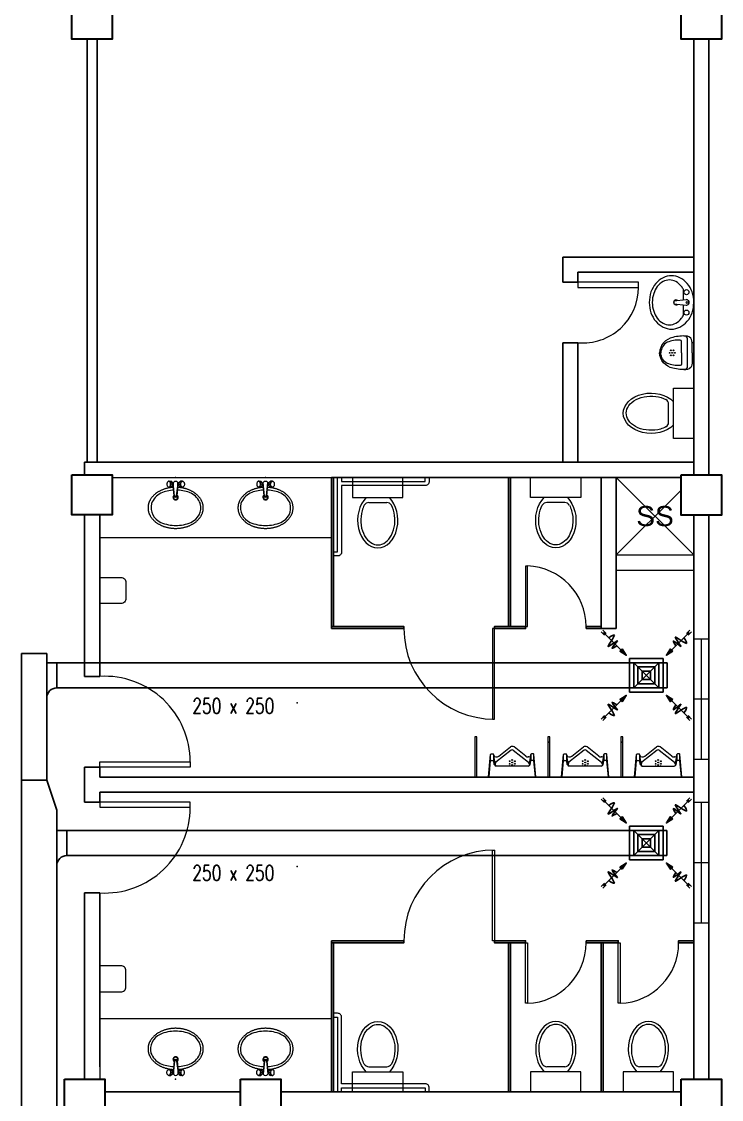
# Model space of a CAD drawing. Header units: millimetres. Extents: x 3 to 434, y 1 to 233.
# Drawn here: x 54.14 to 61.09, y 29.94 to 40.64 of the extents above; entities that cross this region are included whole.
import ezdxf

# ---------------------------------------------------------------- set-up
doc = ezdxf.new("R2010")
doc.units = ezdxf.units.MM
doc.header["$MEASUREMENT"] = 0
doc.linetypes.add('HIDDEN2', pattern=[0.1875, 0.125, -0.0625])
for name, color, linetype in [('AIR', 7, 'Continuous'), ('AIR-00', 8, 'Continuous'), ('AIR-03', 30, 'Continuous'), ('ducting label', 7, 'Continuous'), ('exhaust', 1, 'Continuous')]:
    doc.layers.add(name, color=color, linetype=linetype)
for name, color, linetype, lineweight in [('door', 234, 'Continuous', 13), ('road', 1, 'Continuous', 20), ('WALL', 4, 'Continuous', 30), ('walls', 4, 'Continuous', 30)]:
    doc.layers.add(name, color=color, linetype=linetype, lineweight=lineweight)
doc.styles.add('Arch-Dim', font='simplex.shx', dxfattribs={"width": 0.75})
doc.styles.add('SWISSLT175', font='swissl.ttf', dxfattribs={"height": 0.175})

# ---------------------------------------------------------------- blocks, each defined once
blk = doc.blocks.new('GRILL-C-IN')
at = {"layer": 'AIR-00', "ltscale": 3}
for p, q in [((-0.623, 0.601), (-0.674, 0.651)), ((-0.601, 0.623), (-0.651, 0.674)), ((0.601, 0.623), (0.651, 0.674)), ((0.623, 0.601), (0.674, 0.651)), ((-0.637, 0.637), (-0.3, 0.3)), ((0.637, 0.637), (0.3, 0.3)), ((-0.637, -0.637), (-0.3, -0.3)), ((0.637, -0.637), (0.3, -0.3)), ((-0.623, -0.601), (-0.674, -0.651)), ((-0.601, -0.623), (-0.651, -0.674)), ((0.601, -0.623), (0.651, -0.674)), ((0.623, -0.601), (0.674, -0.651))]:
    blk.add_line(p, q, dxfattribs=at)
at = {"layer": 'AIR-00', "color": 50}
for p, q in [((-0.188, 0.187), (0.187, -0.188)), ((0.187, 0.187), (-0.188, -0.188))]:
    blk.add_line(p, q, dxfattribs=at)
at = {"layer": 'AIR-00', "ltscale": 3}
for points in [[(-0.362, 0.393), (-0.393, 0.362), (-0.3, 0.3)], [(0.393, 0.362), (0.362, 0.393), (0.3, 0.3)], [(-0.362, -0.393), (-0.393, -0.362), (-0.3, -0.3)], [(0.393, -0.362), (0.362, -0.393), (0.3, -0.3)]]:
    blk.add_lwpolyline(points, close=True, dxfattribs=at)
at = {"layer": 'AIR-00', "color": 50}
for points in [[(-0.188, -0.188), (0.187, -0.188), (0.187, 0.187), (-0.188, 0.187)], [(-0.125, -0.125), (0.125, -0.125), (0.125, 0.125), (-0.125, 0.125)], [(-0.062, -0.062), (0.062, -0.062), (0.062, 0.062), (-0.062, 0.062)]]:
    blk.add_lwpolyline(points, close=True, dxfattribs=at)
at = {"layer": 'AIR-00', "ltscale": 3}
for points in [[(-0.441, 0.441), (-0.512, 0.404), (-0.432, 0.514), (-0.568, 0.43), (-0.477, 0.6), (-0.561, 0.561)], [(0.441, 0.441), (0.404, 0.512), (0.514, 0.432), (0.43, 0.568), (0.6, 0.477), (0.561, 0.561)], [(-0.441, -0.441), (-0.512, -0.404), (-0.432, -0.514), (-0.568, -0.43), (-0.477, -0.6), (-0.561, -0.561)], [(0.441, -0.441), (0.404, -0.512), (0.514, -0.432), (0.43, -0.568), (0.6, -0.477), (0.561, -0.561)]]:
    blk.add_spline(points, degree=3, dxfattribs=at)
for points in [[(-0.3, 0.3), (-0.362, 0.393), (-0.393, 0.362)], [(0.3, 0.3), (0.393, 0.362), (0.362, 0.393)], [(-0.3, -0.3), (-0.362, -0.393), (-0.393, -0.362)], [(0.3, -0.3), (0.393, -0.362), (0.362, -0.393)]]:
    blk.add_solid(points, dxfattribs=at)
at = {"layer": 'AIR-03', "color": 6}
blk.add_lwpolyline([(-0.25, -0.25), (0.25, -0.25), (0.25, 0.25), (-0.25, 0.25)], close=True, dxfattribs=at)

msp = doc.modelspace()

# ---------------------------------------------------------------- linework, layer by layer
at = {"color": 8, "linetype": 'ByBlock', "lineweight": 25}
for p, q in [((54.795, 40.465), (54.795, 36.264)), ((54.895, 40.465), (54.895, 36.264)), ((60.82, 40.465), (60.82, 36.14)), ((60.82, 40.465), (60.82, 36.14)), ((60.97, 40.465), (60.97, 36.14)), ((60.97, 38.038), (60.97, 39.188)), ((60.82, 38.038), (60.82, 39.038)), ((59.52, 38.301), (60.82, 38.302)), ((59.52, 38.301), (59.52, 38.051)), ((59.67, 38.151), (59.67, 38.051)), ((59.52, 38.051), (59.67, 38.051)), ((59.52, 37.451), (59.52, 36.264)), ((59.52, 37.451), (59.67, 37.451)), ((59.67, 37.451), (59.67, 36.264)), ((54.77, 36.264), (54.77, 36.141)), ((59.22, 36.264), (54.77, 36.264)), ((60.82, 36.264), (59.22, 36.264)), ((57.243, 36.114), (60.695, 36.114)), ((59.9, 34.614), (59.9, 36.114)), ((60.05, 34.614), (60.05, 36.114)), ((54.77, 35.741), (54.77, 34.139)), ((54.92, 35.741), (54.92, 34.139)), ((60.82, 35.74), (60.82, 33.312)), ((60.82, 35.74), (60.82, 33.212)), ((60.97, 35.74), (60.97, 30.139)), ((59.9, 34.614), (60.05, 34.614)), ((54.92, 34.139), (54.77, 34.139)), ((54.77, 33.239), (54.77, 32.889)), ((54.92, 33.239), (54.92, 33.139)), ((60.82, 33.212), (60.82, 30.139)), ((60.82, 33.139), (54.92, 33.139)), ((54.92, 32.989), (54.92, 32.889)), ((60.82, 32.989), (54.92, 32.989)), ((54.92, 31.989), (54.77, 31.989)), ((56.32, 30.014), (54.97, 30.014)), ((56.72, 30.014), (56.97, 30.014)), ((56.97, 30.014), (58.97, 30.014)), ((60.695, 30.014), (58.97, 30.014))]:
    msp.add_line(p, q, dxfattribs=at)
at = {"color": 8, "linetype": 'ByBlock', "lineweight": 9}
for p, q in [((60.82, 39.588), (60.82, 40.465)), ((60.97, 39.588), (60.97, 40.465)), ((60.82, 39.588), (60.82, 39.188)), ((60.97, 39.588), (60.97, 39.188)), ((60.82, 38.038), (60.82, 37.638)), ((60.97, 38.038), (60.97, 37.638)), ((60.97, 36.488), (60.97, 37.638)), ((60.82, 36.488), (60.82, 37.488)), ((60.82, 36.488), (60.82, 36.14)), ((60.97, 36.488), (60.97, 36.14)), ((60.05, 36.114), (60.82, 35.344)), ((60.695, 35.989), (60.05, 35.344)), ((60.05, 35.344), (60.82, 35.344)), ((60.05, 35.194), (60.82, 35.194)), ((60.82, 34.512), (60.97, 34.512)), ((60.895, 34.512), (60.895, 33.312)), ((60.97, 34.512), (60.97, 33.312)), ((60.97, 33.912), (60.82, 33.912)), ((60.97, 33.312), (60.82, 33.312)), ((60.82, 33.139), (60.82, 33.239)), ((60.82, 32.989), (60.82, 32.889)), ((60.82, 32.889), (60.97, 32.889)), ((60.895, 32.889), (60.895, 31.689)), ((60.97, 32.889), (60.97, 31.689)), ((60.97, 32.289), (60.82, 32.289)), ((60.97, 31.689), (60.82, 31.689)), ((54.92, 30.139), (54.77, 30.139))]:
    msp.add_line(p, q, dxfattribs=at)
at = {"color": 8, "linetype": 'ByBlock', "lineweight": 25, "ltscale": 0.3}
for p, q in [((60.82, 38.151), (59.67, 38.151)), ((54.92, 33.239), (54.77, 33.239)), ((54.92, 32.889), (54.77, 32.889))]:
    msp.add_line(p, q, dxfattribs=at)
at = {"color": 8, "lineweight": 9}
for p, q in [((60.622, 37.866), (60.744, 37.879)), ((60.622, 37.837), (60.744, 37.823)), ((60.759, 37.219), (60.759, 37.483)), ((60.62, 37.001), (60.82, 37.001)), ((60.62, 36.501), (60.62, 37.001)), ((60.82, 37.001), (60.82, 36.501)), ((60.57, 36.661), (60.57, 36.842)), ((60.82, 36.501), (60.62, 36.501)), ((55.606, 36.076), (55.627, 36.076)), ((55.621, 36.067), (55.609, 36.076)), ((55.621, 36.067), (55.64, 36.067)), ((55.621, 36.067), (55.625, 36.047)), ((55.64, 36.067), (55.627, 36.076)), ((55.64, 36.067), (55.643, 36.047)), ((55.653, 36.028), (55.652, 36.064)), ((55.695, 36.028), (55.697, 36.064)), ((55.709, 36.067), (55.705, 36.047)), ((55.709, 36.067), (55.722, 36.076)), ((55.727, 36.067), (55.709, 36.067)), ((55.743, 36.076), (55.722, 36.076)), ((55.727, 36.067), (55.723, 36.047)), ((55.727, 36.067), (55.74, 36.076)), ((56.498, 36.076), (56.52, 36.076)), ((56.514, 36.067), (56.501, 36.076)), ((56.514, 36.067), (56.532, 36.067)), ((56.514, 36.067), (56.518, 36.047)), ((56.532, 36.067), (56.52, 36.076)), ((56.532, 36.067), (56.536, 36.047)), ((56.546, 36.028), (56.545, 36.064)), ((56.588, 36.028), (56.589, 36.064)), ((56.602, 36.067), (56.598, 36.047)), ((56.602, 36.067), (56.615, 36.076)), ((56.62, 36.067), (56.602, 36.067)), ((56.636, 36.076), (56.615, 36.076)), ((56.62, 36.067), (56.616, 36.047)), ((56.62, 36.067), (56.633, 36.076)), ((57.432, 36.114), (57.432, 35.914)), ((57.932, 36.114), (57.432, 36.114)), ((57.932, 35.914), (57.932, 36.114)), ((59.2, 35.914), (59.2, 36.114)), ((59.2, 36.114), (59.7, 36.114)), ((59.7, 36.114), (59.7, 35.914)), ((55.606, 36.018), (55.627, 36.018)), ((55.621, 36.026), (55.609, 36.018)), ((55.621, 36.026), (55.625, 36.047)), ((55.621, 36.026), (55.64, 36.026)), ((55.643, 36.047), (55.625, 36.047)), ((55.64, 36.026), (55.627, 36.018)), ((55.64, 36.026), (55.643, 36.047)), ((55.643, 36.061), (55.646, 36.061)), ((55.643, 36.033), (55.646, 36.033)), ((55.664, 35.932), (55.653, 36.028)), ((55.66, 35.923), (55.654, 36.023)), ((55.684, 35.932), (55.695, 36.028)), ((55.689, 35.923), (55.695, 36.023)), ((55.706, 36.061), (55.703, 36.061)), ((55.706, 36.033), (55.703, 36.033)), ((55.709, 36.026), (55.705, 36.047)), ((55.705, 36.047), (55.723, 36.047)), ((55.709, 36.026), (55.722, 36.018)), ((55.727, 36.026), (55.709, 36.026)), ((55.743, 36.018), (55.722, 36.018)), ((55.727, 36.026), (55.723, 36.047)), ((55.727, 36.026), (55.74, 36.018)), ((56.498, 36.018), (56.52, 36.018)), ((56.514, 36.026), (56.501, 36.018)), ((56.514, 36.026), (56.518, 36.047)), ((56.514, 36.026), (56.532, 36.026)), ((56.536, 36.047), (56.518, 36.047)), ((56.532, 36.026), (56.52, 36.018)), ((56.532, 36.026), (56.536, 36.047)), ((56.535, 36.061), (56.539, 36.061)), ((56.535, 36.033), (56.539, 36.033)), ((56.557, 35.932), (56.546, 36.028)), ((56.553, 35.923), (56.547, 36.023)), ((56.577, 35.932), (56.588, 36.028)), ((56.581, 35.923), (56.587, 36.023)), ((56.599, 36.061), (56.595, 36.061)), ((56.599, 36.033), (56.595, 36.033)), ((56.602, 36.026), (56.598, 36.047)), ((56.598, 36.047), (56.616, 36.047)), ((56.62, 36.026), (56.602, 36.026)), ((56.602, 36.026), (56.615, 36.018)), ((56.636, 36.018), (56.615, 36.018)), ((56.62, 36.026), (56.616, 36.047)), ((56.62, 36.026), (56.633, 36.018)), ((55.664, 35.932), (55.66, 35.922)), ((55.684, 35.932), (55.688, 35.922)), ((56.557, 35.932), (56.553, 35.922)), ((56.577, 35.932), (56.581, 35.922)), ((57.432, 35.914), (57.932, 35.914)), ((57.592, 35.864), (57.773, 35.864)), ((59.7, 35.914), (59.2, 35.914)), ((59.54, 35.864), (59.36, 35.864)), ((59.008, 33.406), (58.855, 33.286)), ((58.883, 33.348), (58.999, 33.438)), ((59.027, 33.406), (59.18, 33.286)), ((59.151, 33.348), (59.036, 33.438)), ((59.733, 33.406), (59.58, 33.286)), ((59.608, 33.348), (59.724, 33.438)), ((59.752, 33.406), (59.905, 33.286)), ((59.876, 33.348), (59.761, 33.438)), ((60.458, 33.406), (60.305, 33.286)), ((60.333, 33.348), (60.449, 33.438)), ((60.477, 33.406), (60.63, 33.286)), ((60.601, 33.348), (60.486, 33.438)), ((58.782, 33.142), (58.802, 33.364)), ((58.787, 33.142), (58.802, 33.299)), ((58.802, 33.301), (58.802, 33.364)), ((58.807, 33.369), (58.827, 33.369)), ((58.807, 33.304), (58.828, 33.304)), ((58.834, 33.356), (58.832, 33.364)), ((58.832, 33.364), (58.832, 33.302)), ((58.839, 33.265), (58.833, 33.3)), ((58.848, 33.267), (58.834, 33.356)), ((58.853, 33.339), (58.858, 33.339)), ((59.181, 33.339), (59.177, 33.339)), ((59.187, 33.267), (59.201, 33.356)), ((59.195, 33.265), (59.202, 33.3)), ((59.201, 33.356), (59.202, 33.364)), ((59.202, 33.364), (59.202, 33.302)), ((59.227, 33.369), (59.207, 33.369)), ((59.228, 33.304), (59.207, 33.304)), ((59.232, 33.301), (59.232, 33.364)), ((59.252, 33.142), (59.232, 33.364)), ((59.247, 33.142), (59.233, 33.299)), ((59.507, 33.142), (59.527, 33.364)), ((59.512, 33.142), (59.527, 33.299)), ((59.527, 33.301), (59.527, 33.364)), ((59.532, 33.369), (59.552, 33.369)), ((59.532, 33.304), (59.553, 33.304)), ((59.559, 33.356), (59.557, 33.364)), ((59.557, 33.364), (59.557, 33.302)), ((59.564, 33.265), (59.558, 33.3)), ((59.573, 33.267), (59.559, 33.356)), ((59.578, 33.339), (59.583, 33.339)), ((59.906, 33.339), (59.902, 33.339)), ((59.912, 33.267), (59.926, 33.356)), ((59.92, 33.265), (59.927, 33.3)), ((59.926, 33.356), (59.927, 33.364)), ((59.927, 33.364), (59.927, 33.302)), ((59.952, 33.369), (59.932, 33.369)), ((59.953, 33.304), (59.932, 33.304)), ((59.957, 33.301), (59.957, 33.364)), ((59.977, 33.142), (59.957, 33.364)), ((59.972, 33.142), (59.958, 33.299)), ((60.232, 33.142), (60.252, 33.364)), ((60.237, 33.142), (60.252, 33.299)), ((60.252, 33.301), (60.252, 33.364)), ((60.257, 33.369), (60.277, 33.369)), ((60.257, 33.304), (60.278, 33.304)), ((60.284, 33.356), (60.282, 33.364)), ((60.282, 33.364), (60.282, 33.302)), ((60.289, 33.265), (60.283, 33.3)), ((60.298, 33.267), (60.284, 33.356)), ((60.303, 33.339), (60.308, 33.339)), ((60.631, 33.339), (60.627, 33.339)), ((60.637, 33.267), (60.651, 33.356)), ((60.645, 33.265), (60.652, 33.3)), ((60.651, 33.356), (60.652, 33.364)), ((60.652, 33.364), (60.652, 33.302)), ((60.677, 33.369), (60.657, 33.369)), ((60.678, 33.304), (60.657, 33.304)), ((60.682, 33.301), (60.682, 33.364)), ((60.702, 33.142), (60.682, 33.364)), ((60.697, 33.142), (60.683, 33.299)), ((58.848, 33.267), (58.851, 33.251)), ((59.176, 33.249), (58.859, 33.249)), ((59.187, 33.267), (59.184, 33.251)), ((59.573, 33.267), (59.576, 33.251)), ((59.901, 33.249), (59.584, 33.249)), ((59.912, 33.267), (59.909, 33.251)), ((60.298, 33.267), (60.301, 33.251)), ((60.309, 33.249), (60.626, 33.249)), ((60.637, 33.267), (60.634, 33.251)), ((58.79, 33.139), (58.785, 33.139)), ((59.244, 33.139), (58.79, 33.139)), ((58.931, 33.139), (58.861, 33.139)), ((59.244, 33.139), (59.249, 33.139)), ((59.515, 33.139), (59.51, 33.139)), ((59.969, 33.139), (59.515, 33.139)), ((59.656, 33.139), (59.586, 33.139)), ((59.969, 33.139), (59.974, 33.139)), ((60.24, 33.139), (60.235, 33.139)), ((60.24, 33.139), (60.694, 33.139)), ((60.553, 33.139), (60.623, 33.139)), ((60.694, 33.139), (60.699, 33.139)), ((55.664, 30.32), (55.653, 30.225)), ((55.66, 30.33), (55.654, 30.23)), ((55.664, 30.321), (55.66, 30.33)), ((55.684, 30.321), (55.688, 30.33)), ((55.684, 30.32), (55.695, 30.225)), ((55.689, 30.33), (55.695, 30.23)), ((56.557, 30.32), (56.546, 30.225)), ((56.553, 30.33), (56.547, 30.23)), ((56.557, 30.321), (56.553, 30.33)), ((56.577, 30.321), (56.581, 30.33)), ((56.577, 30.32), (56.588, 30.225)), ((56.581, 30.33), (56.587, 30.23)), ((55.606, 30.235), (55.627, 30.235)), ((55.606, 30.177), (55.627, 30.177)), ((55.621, 30.227), (55.609, 30.235)), ((55.621, 30.186), (55.609, 30.177)), ((55.621, 30.227), (55.625, 30.206)), ((55.621, 30.227), (55.64, 30.227)), ((55.621, 30.186), (55.625, 30.206)), ((55.621, 30.186), (55.64, 30.186)), ((55.643, 30.206), (55.625, 30.206)), ((55.64, 30.227), (55.627, 30.235)), ((55.64, 30.186), (55.627, 30.177)), ((55.64, 30.227), (55.643, 30.206)), ((55.64, 30.186), (55.643, 30.206)), ((55.643, 30.22), (55.646, 30.22)), ((55.643, 30.192), (55.646, 30.192)), ((55.653, 30.225), (55.652, 30.189)), ((55.695, 30.225), (55.697, 30.189)), ((55.706, 30.22), (55.703, 30.22)), ((55.706, 30.192), (55.703, 30.192)), ((55.709, 30.227), (55.705, 30.206)), ((55.705, 30.206), (55.723, 30.206)), ((55.709, 30.186), (55.705, 30.206)), ((55.709, 30.227), (55.722, 30.235)), ((55.727, 30.227), (55.709, 30.227)), ((55.709, 30.186), (55.722, 30.177)), ((55.727, 30.186), (55.709, 30.186)), ((55.743, 30.235), (55.722, 30.235)), ((55.743, 30.177), (55.722, 30.177)), ((55.727, 30.227), (55.723, 30.206)), ((55.727, 30.186), (55.723, 30.206)), ((55.727, 30.227), (55.74, 30.235)), ((55.727, 30.186), (55.74, 30.177)), ((56.498, 30.235), (56.52, 30.235)), ((56.498, 30.177), (56.52, 30.177)), ((56.514, 30.227), (56.501, 30.235)), ((56.514, 30.186), (56.501, 30.177)), ((56.514, 30.227), (56.518, 30.206)), ((56.514, 30.227), (56.532, 30.227)), ((56.514, 30.186), (56.518, 30.206)), ((56.514, 30.186), (56.532, 30.186)), ((56.536, 30.206), (56.518, 30.206)), ((56.532, 30.227), (56.52, 30.235)), ((56.532, 30.186), (56.52, 30.177)), ((56.532, 30.227), (56.536, 30.206)), ((56.532, 30.186), (56.536, 30.206)), ((56.535, 30.22), (56.539, 30.22)), ((56.535, 30.192), (56.539, 30.192)), ((56.546, 30.225), (56.545, 30.189)), ((56.588, 30.225), (56.589, 30.189)), ((56.599, 30.22), (56.595, 30.22)), ((56.599, 30.192), (56.595, 30.192)), ((56.602, 30.227), (56.598, 30.206)), ((56.598, 30.206), (56.616, 30.206)), ((56.602, 30.186), (56.598, 30.206)), ((56.602, 30.227), (56.615, 30.235)), ((56.62, 30.227), (56.602, 30.227)), ((56.62, 30.186), (56.602, 30.186)), ((56.602, 30.186), (56.615, 30.177)), ((56.636, 30.235), (56.615, 30.235)), ((56.636, 30.177), (56.615, 30.177)), ((56.62, 30.227), (56.616, 30.206)), ((56.62, 30.186), (56.616, 30.206)), ((56.62, 30.227), (56.633, 30.235)), ((56.62, 30.186), (56.633, 30.177)), ((57.432, 30.014), (57.432, 30.214)), ((57.432, 30.214), (57.932, 30.214)), ((57.592, 30.264), (57.773, 30.264)), ((57.932, 30.214), (57.932, 30.014)), ((59.2, 30.214), (59.2, 30.014)), ((59.7, 30.214), (59.2, 30.214)), ((59.54, 30.264), (59.36, 30.264)), ((59.7, 30.014), (59.7, 30.214)), ((60.12, 30.214), (60.12, 30.014)), ((60.62, 30.214), (60.12, 30.214)), ((60.46, 30.264), (60.28, 30.264)), ((60.62, 30.014), (60.62, 30.214)), ((57.932, 30.014), (57.432, 30.014)), ((59.2, 30.014), (59.7, 30.014)), ((60.12, 30.014), (60.62, 30.014))]:
    msp.add_line(p, q, dxfattribs=at)
at = {"color": 8, "lineweight": 25}
msp.add_line((55.045, 36.109), (57.223, 36.114), dxfattribs=at)
at = {"color": 8, "linetype": 'ByBlock', "lineweight": 35}
for points in [[(54.645, 40.865), (55.045, 40.865), (55.045, 40.465), (54.645, 40.465)], [(60.695, 40.865), (61.095, 40.865), (61.095, 40.465), (60.695, 40.465)], [(54.645, 36.141), (55.045, 36.141), (55.045, 35.741), (54.645, 35.741)], [(60.695, 36.14), (61.095, 36.14), (61.095, 35.74), (60.695, 35.74)], [(54.57, 30.139), (54.97, 30.139), (54.97, 29.739), (54.57, 29.739)], [(56.32, 30.139), (56.72, 30.139), (56.72, 29.739), (56.32, 29.739)], [(60.695, 30.139), (61.095, 30.139), (61.095, 29.739), (60.695, 29.739)]]:
    msp.add_lwpolyline(points, close=True, dxfattribs=at)
at = {"color": 8, "lineweight": 9}
for points in [[(60.599, 38.116, 0.11576), (60.517, 38.097, 0.104047), (60.443, 38.039, 0.090875), (60.395, 37.955, 0.083344), (60.378, 37.851, 0.083344), (60.395, 37.748, 0.090875), (60.443, 37.664, 0.104047), (60.517, 37.606, 0.11576), (60.599, 37.586, 0.11576), (60.681, 37.606, 0.104047), (60.755, 37.664, 0.090875), (60.803, 37.748, 0.083344), (60.82, 37.851, 0.083344), (60.803, 37.955, 0.090875), (60.755, 38.039, 0.104047), (60.681, 38.097, 0.11576)], [(55.606, 36.018, 0.145837), (55.612, 36.02, 0.107165), (55.619, 36.026, 0.077149), (55.622, 36.035, 0.064217), (55.624, 36.047, 0.064217), (55.622, 36.058, 0.077149), (55.619, 36.067, 0.107165), (55.612, 36.074, 0.145837), (55.606, 36.076, 0.145837), (55.599, 36.074, 0.107165), (55.593, 36.067, 0.077149), (55.589, 36.058, 0.064217), (55.587, 36.047, 0.064217), (55.589, 36.035, 0.077149), (55.593, 36.026, 0.107165), (55.599, 36.02, 0.145837)], [(55.743, 36.018, -0.145837), (55.736, 36.02, -0.107165), (55.73, 36.026, -0.077149), (55.726, 36.035, -0.064217), (55.725, 36.047, -0.064217), (55.726, 36.058, -0.077149), (55.73, 36.067, -0.107165), (55.736, 36.074, -0.145837), (55.743, 36.076, -0.145837), (55.75, 36.074, -0.107165), (55.756, 36.067, -0.077149), (55.76, 36.058, -0.064217), (55.761, 36.047, -0.064217), (55.76, 36.035, -0.077149), (55.756, 36.026, -0.107165), (55.75, 36.02, -0.145837)], [(56.498, 36.018, 0.145837), (56.505, 36.02, 0.107165), (56.511, 36.026, 0.077149), (56.515, 36.035, 0.064217), (56.517, 36.047, 0.064217), (56.515, 36.058, 0.077149), (56.511, 36.067, 0.107165), (56.505, 36.074, 0.145837), (56.498, 36.076, 0.145837), (56.492, 36.074, 0.107165), (56.485, 36.067, 0.077149), (56.481, 36.058, 0.064217), (56.48, 36.047, 0.064217), (56.481, 36.035, 0.077149), (56.485, 36.026, 0.107165), (56.492, 36.02, 0.145837)], [(56.636, 36.018, -0.145837), (56.629, 36.02, -0.107165), (56.623, 36.026, -0.077149), (56.619, 36.035, -0.064217), (56.617, 36.047, -0.064217), (56.619, 36.058, -0.077149), (56.623, 36.067, -0.107165), (56.629, 36.074, -0.145837), (56.636, 36.076, -0.145837), (56.642, 36.074, -0.107165), (56.649, 36.067, -0.077149), (56.653, 36.058, -0.064217), (56.654, 36.047, -0.064217), (56.653, 36.035, -0.077149), (56.649, 36.026, -0.107165), (56.642, 36.02, -0.145837)], [(55.606, 30.235, -0.145837), (55.612, 30.233, -0.107165), (55.619, 30.227, -0.077149), (55.622, 30.218, -0.064217), (55.624, 30.206, -0.064217), (55.622, 30.194, -0.077149), (55.619, 30.186, -0.107165), (55.612, 30.179, -0.145837), (55.606, 30.177, -0.145837), (55.599, 30.179, -0.107165), (55.593, 30.186, -0.077149), (55.589, 30.194, -0.064217), (55.587, 30.206, -0.064217), (55.589, 30.218, -0.077149), (55.593, 30.227, -0.107165), (55.599, 30.233, -0.145837)], [(55.743, 30.235, 0.145837), (55.736, 30.233, 0.107165), (55.73, 30.227, 0.077149), (55.726, 30.218, 0.064217), (55.725, 30.206, 0.064217), (55.726, 30.194, 0.077149), (55.73, 30.186, 0.107165), (55.736, 30.179, 0.145837), (55.743, 30.177, 0.145837), (55.75, 30.179, 0.107165), (55.756, 30.186, 0.077149), (55.76, 30.194, 0.064217), (55.761, 30.206, 0.064217), (55.76, 30.218, 0.077149), (55.756, 30.227, 0.107165), (55.75, 30.233, 0.145837)], [(56.498, 30.235, -0.145837), (56.505, 30.233, -0.107165), (56.511, 30.227, -0.077149), (56.515, 30.218, -0.064217), (56.517, 30.206, -0.064217), (56.515, 30.194, -0.077149), (56.511, 30.186, -0.107165), (56.505, 30.179, -0.145837), (56.498, 30.177, -0.145837), (56.492, 30.179, -0.107165), (56.485, 30.186, -0.077149), (56.481, 30.194, -0.064217), (56.48, 30.206, -0.064217), (56.481, 30.218, -0.077149), (56.485, 30.227, -0.107165), (56.492, 30.233, -0.145837)], [(56.636, 30.235, 0.145837), (56.629, 30.233, 0.107165), (56.623, 30.227, 0.077149), (56.619, 30.218, 0.064217), (56.617, 30.206, 0.064217), (56.619, 30.194, 0.077149), (56.623, 30.186, 0.107165), (56.629, 30.179, 0.145837), (56.636, 30.177, 0.145837), (56.642, 30.179, 0.107165), (56.649, 30.186, 0.077149), (56.653, 30.194, 0.064217), (56.654, 30.206, 0.064217), (56.653, 30.218, 0.077149), (56.649, 30.227, 0.107165), (56.642, 30.233, 0.145837)]]:
    msp.add_lwpolyline(points, format="xyb", close=True, dxfattribs=at)
at = {"color": 8, "lineweight": 13, "ltscale": 0.03}
for points in [[(59.67, 38.051), (59.67, 38.001), (60.27, 38.001), (60.27, 38.051)], [(54.92, 33.239), (54.92, 33.289), (55.82, 33.289), (55.82, 33.239)], [(54.92, 32.889), (54.92, 32.839), (55.82, 32.839), (55.82, 32.889)]]:
    msp.add_lwpolyline(points, close=True, dxfattribs=at)
at = {"color": 8, "lineweight": 9}
for points in [[(60.578, 38.074, 0.124838), (60.515, 38.058, 0.105788), (60.458, 38.009, 0.086697), (60.422, 37.939, 0.076776), (60.408, 37.851, 0.076776), (60.422, 37.764, 0.086697), (60.458, 37.694, 0.105788), (60.515, 37.645, 0.124838), (60.578, 37.629, 0.124838), (60.641, 37.645, 0.105788), (60.698, 37.694, 0.040067), (60.718, 37.725), (60.718, 37.827, 0.040067)], [(60.718, 37.876), (60.718, 37.978, 0.040067), (60.698, 38.009, 0.105788), (60.641, 38.058, 0.124838), (60.578, 38.074, 0.124838)], [(60.803, 37.455, 0.232594), (60.779, 37.506, 0.150533), (60.751, 37.517, 0.085973), (60.613, 37.504, 0.343308), (60.48, 37.351)], [(60.699, 37.351), (60.699, 37.463, 0.398633), (60.684, 37.478, 0.107696), (60.557, 37.456, 0.267529), (60.493, 37.351)], [(60.803, 37.248, -0.232594), (60.779, 37.196, -0.150533), (60.751, 37.185, -0.085973), (60.613, 37.199, -0.343308), (60.48, 37.351)], [(60.699, 37.351), (60.699, 37.24, -0.398633), (60.684, 37.225, -0.107696), (60.557, 37.246, -0.267529), (60.493, 37.351)], [(55.648, 36.047, 0.064217), (55.647, 36.053, 0.077149), (55.645, 36.058, 0.107165), (55.641, 36.062, 0.035268), (55.64, 36.062, 0.145837)], [(55.701, 36.047, -0.064217), (55.702, 36.053, -0.077149), (55.704, 36.058, -0.107165), (55.707, 36.062, -0.035268), (55.708, 36.062, -0.145837)], [(56.541, 36.047, 0.064217), (56.54, 36.053, 0.077149), (56.538, 36.058, 0.107165), (56.534, 36.062, 0.035268), (56.533, 36.062, 0.145837)], [(56.594, 36.047, -0.064217), (56.594, 36.053, -0.077149), (56.597, 36.058, -0.107165), (56.6, 36.062, -0.035268), (56.601, 36.062, -0.145837)], [(55.64, 36.031, 0.035268), (55.641, 36.032, 0.107165), (55.645, 36.035, 0.077149), (55.647, 36.04, 0.064217), (55.648, 36.047, 0.064217)], [(55.641, 36.033, 0.046803), (55.642, 36.035, 0.077149), (55.644, 36.04, 0.064217), (55.645, 36.047, 0.064217), (55.644, 36.053, 0.077149), (55.642, 36.059, 0.046803), (55.641, 36.061, 0.145837)], [(55.643, 36.033, 0.047218), (55.644, 36.034, 0.107177), (55.647, 36.037, 0.077931), (55.649, 36.041, 0.065152), (55.65, 36.047, 0.065152), (55.649, 36.052, 0.077931), (55.647, 36.057, 0.107177), (55.644, 36.06, 0.047218), (55.643, 36.06, 0.144081)], [(55.706, 36.033, -0.047218), (55.705, 36.034, -0.107177), (55.701, 36.037, -0.077931), (55.7, 36.041, -0.065152), (55.699, 36.047, -0.065152), (55.7, 36.052, -0.077931), (55.701, 36.057, -0.107177), (55.705, 36.06, -0.047218), (55.706, 36.06, -0.144081)], [(55.708, 36.031, -0.035268), (55.707, 36.032, -0.107165), (55.704, 36.035, -0.077149), (55.702, 36.04, -0.064217), (55.701, 36.047, -0.064217)], [(55.708, 36.033, -0.046803), (55.706, 36.035, -0.077149), (55.704, 36.04, -0.064217), (55.703, 36.047, -0.064217), (55.704, 36.053, -0.077149), (55.706, 36.059, -0.046803), (55.708, 36.061, -0.145837)], [(56.533, 36.031, 0.035268), (56.534, 36.032, 0.107165), (56.538, 36.035, 0.077149), (56.54, 36.04, 0.064217), (56.541, 36.047, 0.064217)], [(56.534, 36.033, 0.046803), (56.535, 36.035, 0.077149), (56.537, 36.04, 0.064217), (56.538, 36.047, 0.064217), (56.537, 36.053, 0.077149), (56.535, 36.059, 0.046803), (56.534, 36.061, 0.145837)], [(56.536, 36.033, 0.047218), (56.537, 36.034, 0.107177), (56.54, 36.037, 0.077931), (56.542, 36.041, 0.065152), (56.543, 36.047, 0.065152), (56.542, 36.052, 0.077931), (56.54, 36.057, 0.107177), (56.537, 36.06, 0.047218), (56.536, 36.06, 0.144081)], [(56.598, 36.033, -0.047218), (56.597, 36.034, -0.107177), (56.594, 36.037, -0.077931), (56.592, 36.041, -0.065152), (56.592, 36.047, -0.065152), (56.592, 36.052, -0.077931), (56.594, 36.057, -0.107177), (56.597, 36.06, -0.047218), (56.598, 36.06, -0.144081)], [(56.601, 36.031, -0.035268), (56.6, 36.032, -0.107165), (56.597, 36.035, -0.077149), (56.594, 36.04, -0.064217), (56.594, 36.047, -0.064217)], [(56.601, 36.033, -0.046803), (56.599, 36.035, -0.077149), (56.597, 36.04, -0.064217), (56.596, 36.047, -0.064217), (56.597, 36.053, -0.077149), (56.599, 36.059, -0.046803), (56.601, 36.061, -0.145837)], [(55.64, 30.221, -0.035268), (55.641, 30.221, -0.107165), (55.645, 30.217, -0.077149), (55.647, 30.212, -0.064217), (55.648, 30.206, -0.064217)], [(55.648, 30.206, -0.064217), (55.647, 30.2, -0.077149), (55.645, 30.195, -0.107165), (55.641, 30.191, -0.035268), (55.64, 30.191, -0.145837)], [(55.641, 30.22, -0.046803), (55.642, 30.218, -0.077149), (55.644, 30.213, -0.064217), (55.645, 30.206, -0.064217), (55.644, 30.199, -0.077149), (55.642, 30.194, -0.046803), (55.641, 30.192, -0.145837)], [(55.643, 30.22, -0.047218), (55.644, 30.219, -0.107177), (55.647, 30.216, -0.077931), (55.649, 30.212, -0.065152), (55.65, 30.206, -0.065152), (55.649, 30.2, -0.077931), (55.647, 30.196, -0.107177), (55.644, 30.193, -0.047218), (55.643, 30.192, -0.144081)], [(55.706, 30.22, 0.047218), (55.705, 30.219, 0.107177), (55.701, 30.216, 0.077931), (55.7, 30.212, 0.065152), (55.699, 30.206, 0.065152), (55.7, 30.2, 0.077931), (55.701, 30.196, 0.107177), (55.705, 30.193, 0.047218), (55.706, 30.192, 0.144081)], [(55.708, 30.221, 0.035268), (55.707, 30.221, 0.107165), (55.704, 30.217, 0.077149), (55.702, 30.212, 0.064217), (55.701, 30.206, 0.064217)], [(55.701, 30.206, 0.064217), (55.702, 30.2, 0.077149), (55.704, 30.195, 0.107165), (55.707, 30.191, 0.035268), (55.708, 30.191, 0.145837)], [(55.708, 30.22, 0.046803), (55.706, 30.218, 0.077149), (55.704, 30.213, 0.064217), (55.703, 30.206, 0.064217), (55.704, 30.199, 0.077149), (55.706, 30.194, 0.046803), (55.708, 30.192, 0.145837)], [(56.533, 30.221, -0.035268), (56.534, 30.221, -0.107165), (56.538, 30.217, -0.077149), (56.54, 30.212, -0.064217), (56.541, 30.206, -0.064217)], [(56.541, 30.206, -0.064217), (56.54, 30.2, -0.077149), (56.538, 30.195, -0.107165), (56.534, 30.191, -0.035268), (56.533, 30.191, -0.145837)], [(56.534, 30.22, -0.046803), (56.535, 30.218, -0.077149), (56.537, 30.213, -0.064217), (56.538, 30.206, -0.064217), (56.537, 30.199, -0.077149), (56.535, 30.194, -0.046803), (56.534, 30.192, -0.145837)], [(56.536, 30.22, -0.047218), (56.537, 30.219, -0.107177), (56.54, 30.216, -0.077931), (56.542, 30.212, -0.065152), (56.543, 30.206, -0.065152), (56.542, 30.2, -0.077931), (56.54, 30.196, -0.107177), (56.537, 30.193, -0.047218), (56.536, 30.192, -0.144081)], [(56.598, 30.22, 0.047218), (56.597, 30.219, 0.107177), (56.594, 30.216, 0.077931), (56.592, 30.212, 0.065152), (56.592, 30.206, 0.065152), (56.592, 30.2, 0.077931), (56.594, 30.196, 0.107177), (56.597, 30.193, 0.047218), (56.598, 30.192, 0.144081)], [(56.601, 30.221, 0.035268), (56.6, 30.221, 0.107165), (56.597, 30.217, 0.077149), (56.594, 30.212, 0.064217), (56.594, 30.206, 0.064217)], [(56.594, 30.206, 0.064217), (56.594, 30.2, 0.077149), (56.597, 30.195, 0.107165), (56.6, 30.191, 0.035268), (56.601, 30.191, 0.145837)], [(56.601, 30.22, 0.046803), (56.599, 30.218, 0.077149), (56.597, 30.213, 0.064217), (56.596, 30.206, 0.064217), (56.597, 30.199, 0.077149), (56.599, 30.194, 0.046803), (56.601, 30.192, 0.145837)]]:
    msp.add_lwpolyline(points, format="xyb", dxfattribs=at)
for points in [[(60.803, 37.351), (60.803, 37.455)], [(60.803, 37.455), (60.82, 37.455), (60.82, 37.351)], [(60.803, 37.351), (60.803, 37.248)], [(60.803, 37.248), (60.82, 37.248), (60.82, 37.351)]]:
    msp.add_lwpolyline(points, dxfattribs=at)
at = {"color": 8, "linetype": 'ByBlock', "lineweight": 9, "ltscale": 0.4}
msp.add_lwpolyline([(55.045, 36.109), (57.223, 36.114), (57.223, 35.514), (54.92, 35.514), (54.92, 35.741)], dxfattribs=at)
at = {"color": 8, "linetype": 'ByBlock', "lineweight": 25}
for points in [[(57.223, 36.114), (57.243, 36.114), (57.243, 34.634), (57.223, 34.634)], [(59, 36.114), (58.98, 36.114), (58.98, 34.634), (59, 34.634)], [(57.223, 34.614), (57.223, 34.634), (57.941, 34.634), (57.941, 34.614)], [(58.841, 34.614), (58.841, 34.634), (59.15, 34.634), (59.15, 34.614)], [(59.75, 34.614), (59.9, 34.614), (59.9, 34.634), (59.75, 34.634)]]:
    msp.add_lwpolyline(points, close=True, dxfattribs=at)
at = {"color": 8, "linetype": 'ByBlock', "lineweight": 9, "ltscale": 0.4}
for points in [[(57.323, 35.374, -0.414214), (57.283, 35.334), (57.243, 35.334), (57.243, 35.374), (57.283, 35.374), (57.283, 36.114), (57.323, 36.114), (57.323, 36.074), (58.153, 36.074), (58.153, 36.114), (58.193, 36.114), (58.193, 36.074, -0.414214), (58.153, 36.034), (57.323, 36.034)], [(54.92, 35.122), (55.13, 35.122, -0.414214), (55.18, 35.072), (55.18, 34.912, -0.414214), (55.13, 34.862), (54.92, 34.862)]]:
    msp.add_lwpolyline(points, format="xyb", close=True, dxfattribs=at)
at = {"color": 8, "linetype": 'ByBlock', "lineweight": 13}
for points in [[(59.15, 34.634), (59.17, 34.634), (59.17, 35.234), (59.15, 35.234)], [(58.841, 34.614), (58.821, 34.614), (58.821, 33.714), (58.841, 33.714)], [(58.841, 34.614), (58.821, 34.614), (58.821, 33.714), (58.841, 33.714)]]:
    msp.add_lwpolyline(points, close=True, dxfattribs=at)
at = {"color": 8, "lineweight": 9}
for points in [[(60.82, 34.512), (60.97, 34.512), (60.97, 33.312), (60.82, 33.312)], [(60.82, 32.889), (60.97, 32.889), (60.97, 31.689), (60.82, 31.689)]]:
    msp.add_lwpolyline(points, close=True, dxfattribs=at)
at = {"color": 8, "linetype": 'ByBlock', "lineweight": 9}
for points in [[(58.665, 33.539), (58.645, 33.539), (58.645, 33.139), (58.665, 33.139)], [(59.39, 33.539), (59.37, 33.539), (59.37, 33.139), (59.39, 33.139)], [(60.115, 33.539), (60.095, 33.539), (60.095, 33.139), (60.115, 33.139)]]:
    msp.add_lwpolyline(points, close=True, dxfattribs=at)
at = {"color": 8, "lineweight": 9}
for centre, radius in [((60.747, 37.953), 0.0255), ((60.747, 37.75), 0.0255), ((60.754, 37.851), 0.0095), ((60.581, 37.351), 0.004), ((60.593, 37.376), 0.004), ((60.606, 37.351), 0.004), ((60.618, 37.376), 0.004), ((60.631, 37.351), 0.004), ((60.593, 37.326), 0.004), ((60.618, 37.326), 0.004), ((58.992, 33.296), 0.004), ((59.017, 33.309), 0.004), ((59.017, 33.284), 0.004), ((59.042, 33.296), 0.004), ((59.717, 33.296), 0.004), ((59.742, 33.309), 0.004), ((59.742, 33.284), 0.004), ((59.767, 33.296), 0.004), ((60.442, 33.296), 0.004), ((60.467, 33.309), 0.004), ((60.467, 33.284), 0.004), ((60.492, 33.296), 0.004), ((58.992, 33.271), 0.004), ((59.017, 33.259), 0.004), ((59.042, 33.271), 0.004), ((59.717, 33.271), 0.004), ((59.742, 33.259), 0.004), ((59.767, 33.271), 0.004), ((60.442, 33.271), 0.004), ((60.467, 33.259), 0.004), ((60.492, 33.271), 0.004)]:
    msp.add_circle(centre, radius, dxfattribs=at)
at = {"color": 8, "lineweight": 13, "ltscale": 0.03}
for centre, radius, start, end in [((59.718, 38.001), 0.552, 265.0209, 0), ((54.969, 33.289), 0.851, 0, 93.2732), ((54.969, 32.839), 0.851, 266.7268, 0)]:
    msp.add_arc(centre, radius, start, end, dxfattribs=at)
at = {"color": 8, "lineweight": 9}
for centre, radius, start, end in [((60.645, 37.851), 0.025, 161.3793, 198.6207), ((60.716, 37.851), 0.0948, 171.2026, 188.7974), ((60.645, 37.851), 0.025, 48.7978, 143.6932), ((60.645, 37.851), 0.025, 216.3068, 311.2022), ((60.747, 37.851), 0.028, 263.7545, 96.2455), ((60.724, 37.483), 0.035, 0, 92.6777), ((60.724, 37.219), 0.035, 267.3223, 0), ((60.52, 36.842), 0.05, 0, 61.9916), ((60.52, 36.661), 0.05, 298.1501, 0), ((55.646, 36.068), 0.00756, 270, 322.6816), ((55.674, 36.047), 0.028, 37.3184, 142.6816), ((55.703, 36.068), 0.00756, 217.3184, 270), ((56.539, 36.068), 0.00756, 270, 322.6816), ((56.567, 36.047), 0.028, 37.3184, 142.6816), ((56.595, 36.068), 0.00756, 217.3184, 270), ((55.625, 35.777), 0.205, 118.3968, 157.909), ((55.674, 35.623), 0.365, 92.4433, 113.7157), ((55.646, 36.025), 0.00756, 6.5175, 90), ((55.703, 36.025), 0.00756, 90, 173.4825), ((55.68, 35.623), 0.365, 66.2843, 87.5567), ((55.73, 35.777), 0.205, 22.091, 61.6032), ((56.512, 35.777), 0.205, 118.3968, 157.909), ((56.561, 35.623), 0.365, 92.4433, 113.7157), ((56.539, 36.025), 0.00756, 6.5175, 90), ((56.595, 36.025), 0.00756, 90, 173.4825), ((56.573, 35.623), 0.365, 66.2843, 87.5567), ((56.622, 35.777), 0.205, 22.091, 61.6032), ((55.59, 35.815), 0.16, 166.0896, 246.8606), ((55.674, 35.917), 0.0263, 127.887, 51.8359), ((55.674, 35.917), 0.0213, 136.6981, 43.0677), ((55.661, 35.923), 0.001, 183.5159, 240.6121), ((55.674, 35.947), 0.028, 240.6121, 299.3879), ((55.666, 35.933), 0.002, 186.5175, 230.2813), ((55.674, 35.942), 0.0147, 230.2813, 309.7187), ((55.682, 35.933), 0.002, 309.7187, 353.4825), ((55.688, 35.923), 0.001, 299.3879, 356.4841), ((55.764, 35.815), 0.16, 293.1394, 13.9104), ((56.477, 35.815), 0.16, 166.0896, 246.8606), ((56.567, 35.917), 0.0263, 128.1641, 52.113), ((56.567, 35.917), 0.0213, 136.9323, 43.3019), ((56.554, 35.923), 0.001, 183.5159, 240.6121), ((56.567, 35.947), 0.028, 240.6121, 299.3879), ((56.559, 35.933), 0.002, 186.5175, 230.2813), ((56.567, 35.942), 0.0147, 230.2813, 309.7187), ((56.575, 35.933), 0.002, 309.7187, 353.4825), ((56.58, 35.923), 0.001, 299.3879, 356.4841), ((56.657, 35.815), 0.16, 293.1394, 13.9104), ((57.592, 35.814), 0.05, 90, 151.8499), ((57.773, 35.814), 0.05, 28.0084, 90), ((59.36, 35.814), 0.05, 90, 151.9916), ((59.54, 35.814), 0.05, 28.1501, 90), ((55.674, 36.002), 0.365, 246.2843, 270.9643), ((55.68, 36.002), 0.365, 269.0357, 293.7157), ((56.561, 36.002), 0.365, 246.2843, 270.9643), ((56.573, 36.002), 0.365, 269.0357, 293.7157), ((59.017, 33.414), 0.03, 52.8153, 127.1847), ((59.017, 33.394), 0.015, 50.6837, 129.3163), ((59.742, 33.414), 0.03, 52.8153, 127.1847), ((59.742, 33.394), 0.015, 50.6837, 129.3163), ((60.467, 33.414), 0.03, 52.8153, 127.1847), ((60.467, 33.394), 0.015, 50.6837, 129.3163), ((58.807, 33.364), 0.005, 90, 180), ((58.807, 33.299), 0.005, 90, 176.5318), ((58.827, 33.364), 0.005, 0, 90), ((58.828, 33.299), 0.005, 10.3048, 90), ((58.853, 33.359), 0.02, 189.2901, 270), ((58.868, 33.271), 0.02, 129.3163, 189.2901), ((58.858, 33.379), 0.04, 270, 309.3163), ((59.177, 33.379), 0.04, 230.6837, 270), ((59.167, 33.271), 0.02, 350.7099, 50.6837), ((59.181, 33.359), 0.02, 270, 350.7099), ((59.207, 33.364), 0.005, 90, 180), ((59.207, 33.299), 0.005, 90, 169.6952), ((59.227, 33.364), 0.005, 0, 90), ((59.228, 33.299), 0.005, 3.4682, 90), ((59.532, 33.364), 0.005, 90, 180), ((59.532, 33.299), 0.005, 90, 176.5318), ((59.552, 33.364), 0.005, 0, 90), ((59.553, 33.299), 0.005, 10.3048, 90), ((59.578, 33.359), 0.02, 189.2901, 270), ((59.593, 33.271), 0.02, 129.3163, 189.2901), ((59.583, 33.379), 0.04, 270, 309.3163), ((59.902, 33.379), 0.04, 230.6837, 270), ((59.892, 33.271), 0.02, 350.7099, 50.6837), ((59.906, 33.359), 0.02, 270, 350.7099), ((59.932, 33.364), 0.005, 90, 180), ((59.932, 33.299), 0.005, 90, 169.6952), ((59.952, 33.364), 0.005, 0, 90), ((59.953, 33.299), 0.005, 3.4682, 90), ((60.257, 33.364), 0.005, 90, 180), ((60.257, 33.299), 0.005, 90, 176.5318), ((60.277, 33.364), 0.005, 0, 90), ((60.278, 33.299), 0.005, 10.3048, 90), ((60.303, 33.359), 0.02, 189.2901, 270), ((60.318, 33.271), 0.02, 129.3163, 189.2901), ((60.308, 33.379), 0.04, 270, 309.3163), ((60.627, 33.379), 0.04, 230.6837, 270), ((60.617, 33.271), 0.02, 350.7099, 50.6837), ((60.631, 33.359), 0.02, 270, 350.7099), ((60.657, 33.364), 0.005, 90, 180), ((60.657, 33.299), 0.005, 90, 169.6952), ((60.677, 33.364), 0.005, 0, 90), ((60.678, 33.299), 0.005, 3.4682, 90), ((58.859, 33.269), 0.02, 190.3048, 270), ((58.992, 33.246), 0.004, 35.6754, 144.3246), ((59.042, 33.246), 0.004, 35.6754, 144.3246), ((59.176, 33.269), 0.02, 270, 349.6952), ((59.584, 33.269), 0.02, 190.3048, 270), ((59.717, 33.246), 0.004, 35.6754, 144.3246), ((59.767, 33.246), 0.004, 35.6754, 144.3246), ((59.901, 33.269), 0.02, 270, 349.6952), ((60.309, 33.269), 0.02, 190.3048, 270), ((60.442, 33.246), 0.004, 35.6754, 144.3246), ((60.492, 33.246), 0.004, 35.6754, 144.3246), ((60.626, 33.269), 0.02, 270, 349.6952), ((58.785, 33.142), 0.003, 176.1859, 270), ((58.79, 33.142), 0.003, 176.5318, 270), ((59.244, 33.142), 0.003, 270, 3.4682), ((59.249, 33.142), 0.003, 270, 3.8141), ((59.51, 33.142), 0.003, 176.1859, 270), ((59.515, 33.142), 0.003, 176.5318, 270), ((59.969, 33.142), 0.003, 270, 3.4682), ((59.974, 33.142), 0.003, 270, 3.8141), ((60.235, 33.142), 0.003, 176.1859, 270), ((60.24, 33.142), 0.003, 176.5318, 270), ((60.694, 33.142), 0.003, 270, 3.4682), ((60.699, 33.142), 0.003, 270, 3.8141), ((55.668, 30.251), 0.365, 89.0357, 113.7157), ((55.68, 30.251), 0.365, 66.2843, 90.9643), ((56.561, 30.251), 0.365, 89.0357, 113.7157), ((56.573, 30.251), 0.365, 66.2843, 90.9643), ((55.584, 30.437), 0.16, 113.1394, 193.9104), ((55.764, 30.437), 0.16, 346.0896, 66.8606), ((56.477, 30.437), 0.16, 113.1394, 193.9104), ((56.657, 30.437), 0.16, 346.0896, 66.8606), ((55.619, 30.476), 0.205, 202.091, 241.6032), ((55.73, 30.476), 0.205, 298.3968, 337.909), ((56.512, 30.476), 0.205, 202.091, 241.6032), ((56.622, 30.476), 0.205, 298.3968, 337.909), ((55.668, 30.63), 0.365, 246.2843, 267.5567), ((55.674, 30.336), 0.0263, 308.1641, 232.113), ((55.674, 30.336), 0.0213, 316.9323, 223.3019), ((55.661, 30.33), 0.001, 119.3879, 176.4841), ((55.674, 30.306), 0.028, 60.6121, 119.3879), ((55.666, 30.32), 0.002, 129.7187, 173.4825), ((55.674, 30.31), 0.0147, 50.2813, 129.7187), ((55.682, 30.32), 0.002, 6.5175, 50.2813), ((55.688, 30.33), 0.001, 3.5159, 60.6121), ((55.68, 30.63), 0.365, 272.4433, 293.7157), ((56.561, 30.63), 0.365, 246.2843, 267.5567), ((56.567, 30.336), 0.0263, 307.887, 231.8359), ((56.567, 30.336), 0.0213, 316.6981, 223.0677), ((56.567, 30.306), 0.028, 60.6121, 119.3879), ((56.554, 30.33), 0.001, 119.3879, 176.4841), ((56.559, 30.32), 0.002, 129.7187, 173.4825), ((56.567, 30.31), 0.0147, 50.2813, 129.7187), ((56.575, 30.32), 0.002, 6.5175, 50.2813), ((56.58, 30.33), 0.001, 3.5159, 60.6121), ((56.573, 30.63), 0.365, 272.4433, 293.7157), ((57.592, 30.314), 0.05, 208.1501, 270), ((57.773, 30.314), 0.05, 270, 331.9916), ((59.36, 30.314), 0.05, 208.0084, 270), ((59.54, 30.314), 0.05, 270, 331.8499), ((60.28, 30.314), 0.05, 208.0084, 270), ((60.46, 30.314), 0.05, 270, 331.8499), ((55.646, 30.228), 0.00756, 270, 353.4825), ((55.646, 30.184), 0.00756, 37.3184, 90), ((55.674, 30.206), 0.028, 217.3184, 322.6816), ((55.703, 30.228), 0.00756, 186.5175, 270), ((55.703, 30.184), 0.00756, 90, 142.6816), ((56.539, 30.228), 0.00756, 270, 353.4825), ((56.539, 30.184), 0.00756, 37.3184, 90), ((56.567, 30.206), 0.028, 217.3184, 322.6816), ((56.595, 30.228), 0.00756, 186.5175, 270), ((56.595, 30.184), 0.00756, 90, 142.6816)]:
    msp.add_arc(centre, radius, start, end, dxfattribs=at)
at = {"color": 8, "linetype": 'HIDDEN2', "lineweight": 9}
for centre, radius, start, end in [((55.612, 35.78), 0.22, 126.6686, 150.9108), ((55.65, 35.729), 0.283, 107.1394, 126.6686), ((55.674, 35.649), 0.367, 93.119, 107.1394), ((55.674, 35.649), 0.367, 72.8606, 86.881), ((55.699, 35.729), 0.283, 53.3314, 72.8606), ((55.737, 35.78), 0.22, 29.0892, 53.3314), ((56.505, 35.78), 0.22, 126.6686, 150.9108), ((56.542, 35.729), 0.283, 107.1394, 126.6686), ((56.567, 35.649), 0.367, 93.119, 107.1394), ((56.567, 35.649), 0.367, 72.8606, 86.881), ((56.592, 35.729), 0.283, 53.3314, 72.8606), ((56.629, 35.78), 0.22, 29.0892, 53.3314), ((55.554, 35.812), 0.154, 150.9108, 180), ((55.795, 35.812), 0.154, 0, 29.0892), ((56.447, 35.812), 0.154, 150.9108, 180), ((56.687, 35.812), 0.154, 0, 29.0892), ((55.554, 35.812), 0.154, 180, 209.0892), ((55.795, 35.812), 0.154, 330.9108, 0), ((56.447, 35.812), 0.154, 180, 209.0892), ((56.687, 35.812), 0.154, 330.9108, 0), ((55.612, 35.844), 0.22, 209.0892, 233.3314), ((55.65, 35.895), 0.283, 233.3314, 252.8606), ((55.699, 35.895), 0.283, 287.1394, 306.6686), ((55.737, 35.844), 0.22, 306.6686, 330.9108), ((56.505, 35.844), 0.22, 209.0892, 233.3314), ((56.542, 35.895), 0.283, 233.3314, 252.8606), ((56.592, 35.895), 0.283, 287.1394, 306.6686), ((56.629, 35.844), 0.22, 306.6686, 330.9108), ((55.674, 35.975), 0.367, 252.8606, 270), ((55.674, 35.975), 0.367, 270, 287.1394), ((56.567, 35.975), 0.367, 252.8606, 270), ((56.567, 35.975), 0.367, 270, 287.1394), ((55.65, 30.358), 0.283, 107.1394, 126.6686), ((55.674, 30.278), 0.367, 90, 107.1394), ((55.674, 30.278), 0.367, 72.8606, 90), ((55.699, 30.358), 0.283, 53.3314, 72.8606), ((56.542, 30.358), 0.283, 107.1394, 126.6686), ((56.567, 30.278), 0.367, 90, 107.1394), ((56.567, 30.278), 0.367, 72.8606, 90), ((56.592, 30.358), 0.283, 53.3314, 72.8606), ((55.554, 30.441), 0.154, 150.9108, 180), ((55.612, 30.408), 0.22, 126.6686, 150.9108), ((55.737, 30.408), 0.22, 29.0892, 53.3314), ((55.795, 30.441), 0.154, 0, 29.0892), ((56.447, 30.441), 0.154, 150.9108, 180), ((56.505, 30.408), 0.22, 126.6686, 150.9108), ((56.629, 30.408), 0.22, 29.0892, 53.3314), ((56.687, 30.441), 0.154, 0, 29.0892), ((55.554, 30.441), 0.154, 180, 209.0892), ((55.795, 30.441), 0.154, 330.9108, 0), ((56.447, 30.441), 0.154, 180, 209.0892), ((56.687, 30.441), 0.154, 330.9108, 0), ((55.612, 30.473), 0.22, 209.0892, 233.3314), ((55.65, 30.523), 0.283, 233.3314, 252.8606), ((55.699, 30.523), 0.283, 287.1394, 306.6686), ((55.737, 30.473), 0.22, 306.6686, 330.9108), ((56.505, 30.473), 0.22, 209.0892, 233.3314), ((56.542, 30.523), 0.283, 233.3314, 252.8606), ((56.592, 30.523), 0.283, 287.1394, 306.6686), ((56.629, 30.473), 0.22, 306.6686, 330.9108), ((55.674, 30.603), 0.367, 252.8606, 266.881), ((55.674, 30.603), 0.367, 273.119, 287.1394), ((56.567, 30.603), 0.367, 252.8606, 266.881), ((56.567, 30.603), 0.367, 273.119, 287.1394)]:
    msp.add_arc(centre, radius, start, end, dxfattribs=at)
at = {"color": 8, "linetype": 'ByBlock', "lineweight": 13}
for centre, radius, start, end in [((59.149, 34.634), 0.601, 0.0238, 88.0341), ((58.841, 34.614), 0.9, 180, 270)]:
    msp.add_arc(centre, radius, start, end, dxfattribs=at)
at = {"color": 8, "lineweight": 9, "extrusion": (0, 0, -1)}
for centre, major_axis in [((60.395, 36.751), (0.275, 0)), ((59.45, 35.689), (0, 0.275)), ((57.682, 30.439), (0, -0.275))]:
    msp.add_ellipse(centre, major_axis=major_axis, ratio=0.727273, start_param=0.612555, end_param=5.670631, dxfattribs=at)
at = {"color": 8, "lineweight": 9}
for centre, major_axis in [((57.682, 35.689), (0, 0.275)), ((59.45, 30.439), (0, -0.275)), ((60.37, 30.439), (0, -0.275))]:
    msp.add_ellipse(centre, major_axis=major_axis, ratio=0.727273, start_param=0.612555, end_param=5.670631, dxfattribs=at)
for points in [[(60.544, 36.617), (60.527, 36.608), (60.509, 36.6), (60.418, 36.573), (60.331, 36.579), (60.199, 36.636), (60.158, 36.686), (60.144, 36.785), (60.17, 36.837), (60.282, 36.911), (60.365, 36.929), (60.479, 36.913), (60.514, 36.902), (60.543, 36.886)], [(57.548, 35.837), (57.539, 35.821), (57.532, 35.803), (57.505, 35.712), (57.51, 35.625), (57.568, 35.493), (57.618, 35.452), (57.716, 35.438), (57.768, 35.464), (57.842, 35.575), (57.86, 35.659), (57.844, 35.773), (57.833, 35.808), (57.817, 35.837)], [(59.585, 35.837), (59.593, 35.821), (59.601, 35.803), (59.628, 35.712), (59.623, 35.625), (59.565, 35.493), (59.515, 35.452), (59.417, 35.438), (59.364, 35.464), (59.29, 35.575), (59.273, 35.659), (59.288, 35.773), (59.3, 35.808), (59.315, 35.837)], [(57.548, 30.29), (57.539, 30.307), (57.532, 30.325), (57.505, 30.416), (57.51, 30.503), (57.568, 30.635), (57.618, 30.676), (57.716, 30.689), (57.768, 30.664), (57.842, 30.552), (57.86, 30.469), (57.844, 30.355), (57.833, 30.32), (57.817, 30.29)], [(59.585, 30.29), (59.593, 30.307), (59.601, 30.325), (59.628, 30.416), (59.623, 30.503), (59.565, 30.635), (59.515, 30.676), (59.417, 30.689), (59.364, 30.664), (59.29, 30.552), (59.273, 30.469), (59.288, 30.355), (59.3, 30.32), (59.315, 30.29)], [(60.505, 30.29), (60.513, 30.307), (60.521, 30.325), (60.548, 30.416), (60.543, 30.503), (60.485, 30.635), (60.435, 30.676), (60.337, 30.689), (60.284, 30.664), (60.21, 30.552), (60.193, 30.469), (60.208, 30.355), (60.22, 30.32), (60.235, 30.29)]]:
    msp.add_open_spline(points, degree=3, knots=[0.937253, 0.937253, 0.937253, 0.937253, 1.185372, 1.185372, 2.113864, 2.113864, 3.042356, 3.042356, 3.970847, 3.970847, 4.899339, 4.899339, 5.346062, 5.346062, 5.346062, 5.346062], dxfattribs=at)
for p in [(60.82, 37.351), (55.674, 36.114), (56.567, 36.114), (59.017, 33.139), (59.742, 33.139), (60.467, 33.139), (55.674, 30.139), (56.567, 30.139)]:
    msp.add_point(p, dxfattribs=at)
at = {"color": 8, "linetype": 'ByBlock', "lineweight": 9, "ltscale": 0.3}
for p in [(60.435, 35.729), (56.88, 33.876), (56.88, 32.251)]:
    msp.add_point(p, dxfattribs=at)
at = {"color": 8, "linetype": 'ByBlock', "lineweight": 9}
for p in [(59.38, 33.487), (60.105, 33.487)]:
    msp.add_point(p, dxfattribs=at)
at = {"layer": 'door', "color": 8, "linetype": 'ByBlock', "lineweight": 13}
for points in [[(58.841, 31.514), (58.821, 31.514), (58.821, 32.414), (58.841, 32.414)], [(58.841, 31.514), (58.821, 31.514), (58.821, 32.414), (58.841, 32.414)], [(59.15, 31.494), (59.17, 31.494), (59.17, 30.894), (59.15, 30.894)], [(60.07, 31.494), (60.09, 31.494), (60.09, 30.894), (60.07, 30.894)]]:
    msp.add_lwpolyline(points, close=True, dxfattribs=at)
at = {"layer": 'door', "color": 8, "linetype": 'ByBlock', "lineweight": 25}
for points in [[(57.223, 31.514), (57.223, 31.494), (57.941, 31.494), (57.941, 31.514)], [(57.223, 30.014), (57.243, 30.014), (57.243, 31.494), (57.223, 31.494)], [(58.841, 31.514), (58.841, 31.494), (59.15, 31.494), (59.15, 31.514)], [(59, 30.014), (58.98, 30.014), (58.98, 31.494), (59, 31.494)], [(59.75, 31.514), (60.07, 31.514), (60.07, 31.494), (59.75, 31.494)], [(59.92, 30.014), (59.9, 30.014), (59.9, 31.494), (59.92, 31.494)], [(60.82, 31.514), (60.67, 31.514), (60.67, 31.494), (60.82, 31.494)]]:
    msp.add_lwpolyline(points, close=True, dxfattribs=at)
at = {"layer": 'door', "color": 8, "linetype": 'ByBlock', "lineweight": 13}
for centre, radius, start, end in [((58.841, 31.514), 0.9, 90, 180), ((59.149, 31.494), 0.601, 271.9659, 359.9762), ((60.069, 31.494), 0.601, 271.9659, 359.9762)]:
    msp.add_arc(centre, radius, start, end, dxfattribs=at)
at = {"layer": 'exhaust'}
for p, q in [((54.144, 34.367), (54.144, 29.364)), ((54.144, 34.367), (54.394, 34.367)), ((54.394, 34.367), (54.394, 33.11)), ((60.557, 34.274), (54.394, 34.274)), ((54.494, 34.024), (54.494, 34.274)), ((60.557, 34.274), (60.557, 34.024)), ((60.557, 34.024), (54.494, 34.024)), ((54.394, 33.11), (54.144, 33.11)), ((54.494, 32.81), (54.394, 33.11)), ((54.494, 32.81), (54.494, 29.264)), ((60.554, 32.61), (54.494, 32.61)), ((54.594, 32.36), (54.594, 32.61)), ((60.554, 32.36), (60.554, 32.61)), ((60.554, 32.36), (54.594, 32.36))]:
    msp.add_line(p, q, dxfattribs=at)
for centre in [(54.494, 33.924), (54.594, 32.26)]:
    msp.add_arc(centre, 0.1, 90, 180, dxfattribs=at)
at = {"layer": 'road', "color": 8, "linetype": 'ByBlock', "lineweight": 9, "ltscale": 0.4}
msp.add_lwpolyline([(57.323, 30.754, 0.414214), (57.283, 30.794), (57.243, 30.794), (57.243, 30.754), (57.283, 30.754), (57.283, 30.014), (57.323, 30.014), (57.323, 30.054), (58.153, 30.054), (58.153, 30.014), (58.193, 30.014), (58.193, 30.054, 0.414214), (58.153, 30.094), (57.323, 30.094)], format="xyb", close=True, dxfattribs=at)
at = {"layer": 'WALL', "color": 8, "linetype": 'ByBlock', "lineweight": 9, "ltscale": 0.4}
msp.add_lwpolyline([(54.92, 31.006), (55.13, 31.006, 0.414214), (55.18, 31.056), (55.18, 31.216, 0.414214), (55.13, 31.266), (54.92, 31.266)], format="xyb", close=True, dxfattribs=at)
for points in [[(57.223, 30.139), (57.223, 30.739), (54.92, 30.739), (54.92, 30.389)], [(57.223, 30.139), (57.223, 30.739), (54.92, 30.739), (54.92, 30.139)]]:
    msp.add_lwpolyline(points, dxfattribs=at)
at = {"layer": 'walls', "color": 8, "linetype": 'ByBlock', "lineweight": 25}
for p, q in [((54.77, 31.989), (54.77, 30.139)), ((54.92, 31.989), (54.92, 30.264))]:
    msp.add_line(p, q, dxfattribs=at)

# ---------------------------------------------------------------- block references
at = {"layer": 'AIR', "xscale": 0.6658363358532475, "yscale": 0.6658363358532475, "zscale": 0.6658363358532475}
for p in [(60.349, 34.149), (60.349, 32.485)]:
    msp.add_blockref('GRILL-C-IN', p, dxfattribs=at)

# ---------------------------------------------------------------- texts
at = {"color": 8, "linetype": 'ByBlock', "lineweight": 9, "ltscale": 0.4, "insert": (60.435, 35.729), "char_height": 0.2, "attachment_point": 5, "line_spacing_factor": 0.9, "style": 'SWISSLT175'}
msp.add_mtext('SS', dxfattribs=at)
at = {"layer": 'ducting label', "color": 3, "linetype": 'Continuous', "lineweight": 25, "char_height": 0.15, "attachment_point": 1, "style": 'Arch-Dim'}
for insert in [(55.84, 33.921), (55.84, 32.263)]:
    msp.add_mtext_dynamic_manual_height_columns('\\A1;{\\C240;\\c2367469;250 x 250}', width=1.19515, gutter_width=1.011, heights=[0], dxfattribs=dict(at, insert=insert))

doc.saveas('drawing.dxf')
